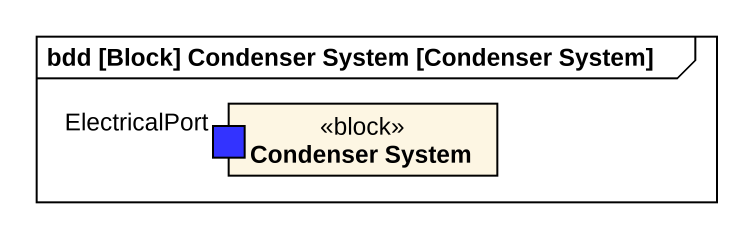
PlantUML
@startuml
mainframe bdd [Block] Condenser System [Condenser System]
rectangle "Condenser System" as Condenser_System <<block>> {
  port ElectricalPort #3333FF
}
@enduml
